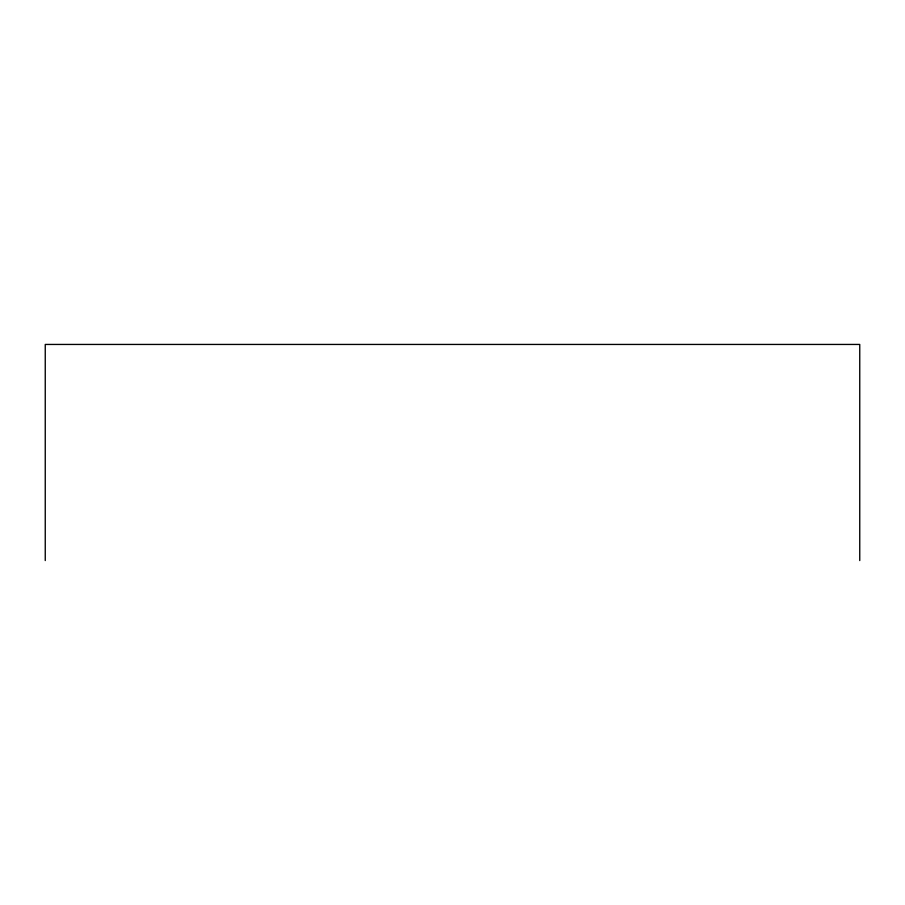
<?xml version="1.0" encoding="UTF-8"?>
<svg xmlns="http://www.w3.org/2000/svg" width="905" height="905" viewBox="0 0 905 905"><rect width="100%" height="100%" fill="white"/><g stroke="black" fill="none" stroke-linecap="round" stroke-linejoin="round"><path stroke-width="1.36" d="M859.75 560.557L859.75 344.443L45.25 344.443L45.25 560.557"/></g></svg>
